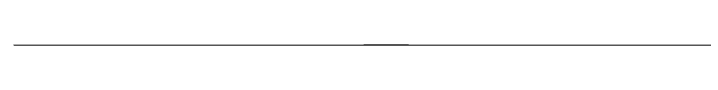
# Model space of a CAD drawing. Header units: millimetres. Extents: x 19715 to 35549, y 3563 to 14826.
# Drawn here: x 20369.7 to 20795.1, y 11128.9 to 11129 of the extents above; entities that cross this region are included whole.
import ezdxf

# ---------------------------------------------------------------- set-up
doc = ezdxf.new("R2010")
doc.units = ezdxf.units.MM
doc.layers.add('RD-红线', color=7, linetype='Continuous')

msp = doc.modelspace()

# ---------------------------------------------------------------- linework, layer by layer
at = {"layer": 'RD-红线'}
msp.add_line((20369.67, 11129.04), (21192.44, 11128.94), dxfattribs=at)
for points in [[(20585.45, 11129.01), (20612.95, 11129.01)], [(20612.95, 11129.01), (21192.44, 11128.94)], [(20612.95, 11129.01), (21192.44, 11128.94)], [(20612.95, 11129.01), (21192.44, 11128.94)]]:
    msp.add_lwpolyline(points, dxfattribs=at)

doc.saveas('drawing.dxf')
